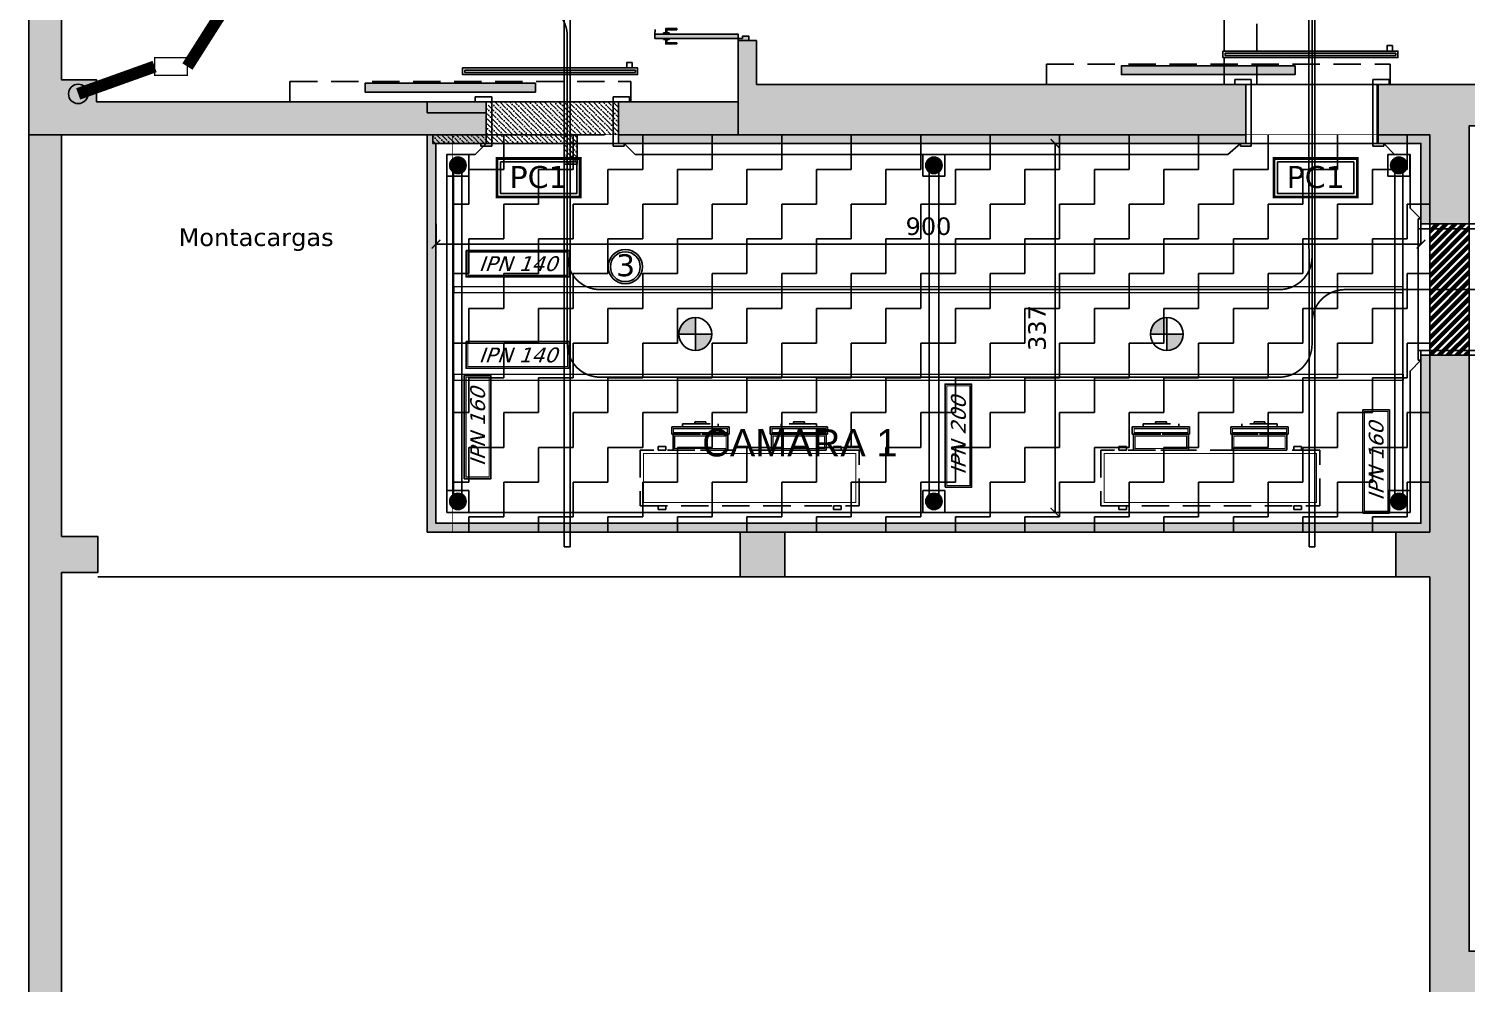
# Model space of a CAD drawing. Header units: millimetres. Extents: x 58411 to 366943, y -302717 to -95300.
# Drawn here: x 294567 to 307702, y -227692 to -218972 of the extents above; entities that cross this region are included whole.
import ezdxf
from ezdxf.enums import TextEntityAlignment as Align

# ---------------------------------------------------------------- set-up
doc = ezdxf.new("R2010")
doc.units = ezdxf.units.MM
doc.header["$LTSCALE"] = 1000
for name, pattern in [('CONTINUA', [200, 100, 100]), ('DASHDOT', [1, 0.5, -0.25, 0, -0.25]), ('HIDDEN', [0.375, 0.25, -0.125])]:
    doc.linetypes.add(name, pattern=pattern)
for name, color, linetype in [('A-ABER', 7, 'Continuous'), ('A-Columna fe', 7, 'Continuous'), ('A-Des- evaporadores', 214, 'Continuous'), ('A-Des-CAMARAS Existentes', 7, 'Continuous'), ('A-Des-Rejillas Existentes', 6, 'Continuous'), ('A-Entramado', 24, 'Continuous'), ('A-Estru-dinteles', 221, 'Continuous'), ('A-Mur-Ex', 7, 'Continuous'), ('A-Mur-Nuevo', 5, 'Continuous'), ('A-Murex', 52, 'Continuous'), ('A-Muros', 3, 'Continuous'), ('A-MURPAN', 30, 'Continuous'), ('a-murzoc', 7, 'Continuous'), ('A-PLAN', 4, 'DASHDOT'), ('A-Proy', 7, 'HIDDEN'), ('A-RIEL', 252, 'Continuous'), ('A-Vigas Proy', 201, 'HIDDEN'), ('D-Des rejillas piso', 120, 'Continuous'), ('H-Cielorrasos', 202, 'Continuous'), ('H-Hach mur exis', 24, 'Continuous'), ('H-Mur new', 204, 'Continuous'), ('I-Electricidad', 2, 'Continuous'), ('I-Electricidad Nave', 2, 'Continuous'), ('Txt- Entramado', 1, 'Continuous'), ('TXT-ABER CAMARAS', 7, 'Continuous'), ('TXT-LOC', 2, 'Continuous'), ('TXT-LOC 100', 191, 'Continuous')]:
    doc.layers.add(name, color=color, linetype=linetype)
doc.styles.add('A-Verdana', font='verdana.ttf')
doc.styles.add('SB-50', font='swissel.ttf', dxfattribs={"height": 100})
doc.linetypes.add('FENCELINE1', pattern='A,6.35,-2.54,[133,ltypeshp.shx,S=2.54,R=0,X=-2.54,Y=0],-2.54,25.4', length=36.83)
doc.dimstyles.new('A-V-100', dxfattribs={"dimtxt": 160, "dimasz": 80, "dimexe": 0, "dimexo": 0, "dimgap": 80, "dimtad": 1, "dimdec": 0, "dimlfac": 0.1, "dimzin": 1, "dimtxsty": 'A-Verdana', "dimblk": 'ARCHTICK', "dimcen": 0, "dimclrd": 256, "dimclre": 24, "dimadec": 0, "dimazin": 0, "dimtfac": 1, "dimtdec": 0, "dimtmove": 0, "dimatfit": 3, "dimldrblk": 'DOTSMALL', "dimfxl": 1.25, "dimarcsym": 0})
pattern_1 = [(315, (-180, 6e-11), (61.7392608, -16.8379802), [79.375, -15.875, 0, -15.875])]

# ---------------------------------------------------------------- blocks, each defined once
blk = doc.blocks.new('puerta1')
at = {"layer": 'A-ABER'}
h = blk.add_hatch(color=53, dxfattribs=at)
h.paths.add_polyline_path([(60, 760), (20, 760), (20, 0), (60, 0)])
h.paths.add_polyline_path([(40, -40), (20, -40), (20, 0), (0, 0), (0, -100), (40, -100)])
for points in [[(1580, 0), (1580, 760), (1540, 760), (1540, 0)], [(1600, 0), (1580, 0), (1580, -40), (1560, -40), (1560, -100), (1600, -100)]]:
    blk.add_hatch(color=53, dxfattribs=at).paths.add_polyline_path(points)
at = {"layer": 'A-ABER', "color": 24}
for points in [[(10, 660), (-30, 660), (-30, 560), (-20, 560), (-20, 650), (10, 650)], [(70, 660), (110, 660), (110, 560), (100, 560), (100, 650), (70, 650)], [(1530, 660), (1490, 660), (1490, 560), (1500, 560), (1500, 650), (1530, 650)], [(1590, 660), (1630, 660), (1630, 560), (1620, 560), (1620, 650), (1590, 650)]]:
    blk.add_lwpolyline(points, dxfattribs=at)
for points in [[(10, 680), (20, 680), (20, 630), (10, 630)], [(60, 680), (70, 680), (70, 630), (60, 630)], [(1530, 680), (1540, 680), (1540, 630), (1530, 630)], [(1580, 680), (1590, 680), (1590, 630), (1580, 630)]]:
    blk.add_lwpolyline(points, close=True, dxfattribs=at)
at = {"layer": 'A-ABER', "color": 1}
for points in [[(20, 0), (20, 760), (60, 760), (60, 0), (20, 0)], [(1580, 0), (1580, 760), (1540, 760), (1540, 0), (1580, 0)], [(0, 0), (20, 0), (20, -40), (40, -40), (40, -100), (0, -100)], [(1600, 0), (1580, 0), (1580, -40), (1560, -40), (1560, -100), (1600, -100)]]:
    blk.add_lwpolyline(points, dxfattribs=at)
at = {"layer": 'A-ABER', "color": 24, "linetype": 'HIDDEN'}
for centre, start, end in [((24, -15), 1.1007, 87.3715), ((1576, -15), 92.6285, 178.8993)]:
    blk.add_arc(centre, 776, start, end, dxfattribs=at)
blk = doc.blocks.new('Evap camaras')
at = {"color": 7, "linetype": 'ByBlock'}
for points in [[(812, 720), (812, 653), (288, 653), (288, 720)], [(712, 750), (712, 720), (388, 720), (388, 750)], [(1188, 720), (1188, 653), (1712, 653), (1712, 720)], [(1288, 750), (1288, 720), (1612, 720), (1612, 750)], [(800, 508), (300, 508), (300, 653), (800, 653)], [(1200, 508), (1700, 508), (1700, 653), (1200, 653)], [(2000, 0), (2000, 508), (0, 508), (0, 0)]]:
    blk.add_lwpolyline(points, close=True, dxfattribs=at)
at = {"color": 200, "linetype": 'ByBlock', "const_width": 10}
for points in [[(796, 705), (796, 668), (304, 668), (304, 705)], [(1204, 705), (1204, 668), (1696, 668), (1696, 705)], [(1970, 30), (1970, 478), (30, 478), (30, 30)]]:
    blk.add_lwpolyline(points, close=True, dxfattribs=at)
at = {"linetype": 'ByBlock'}
for points in [[(600, 750), (500, 750), (500, 768), (600, 768)], [(1400, 750), (1500, 750), (1500, 768), (1400, 768)]]:
    blk.add_lwpolyline(points, close=True, dxfattribs=at)
at = {"color": 24, "linetype": 'ByBlock'}
for points in [[(235, 543), (235, 508), (165, 508), (165, 543)], [(1765, 543), (1765, 508), (1835, 508), (1835, 543)], [(165, 0), (165, -35), (235, -35), (235, 0)], [(1835, 0), (1835, -35), (1765, -35), (1765, 0)]]:
    blk.add_lwpolyline(points, close=True, dxfattribs=at)
at = {"color": 24, "linetype": 'ByBlock', "const_width": 10}
for points in [[(785, 523), (315, 523), (315, 638), (785, 638)], [(1215, 523), (1685, 523), (1685, 638), (1215, 638)]]:
    blk.add_lwpolyline(points, close=True, dxfattribs=at)
blk = doc.blocks.new('Columnas Perfiles 3')
h = blk.add_hatch(color=150)
edge = h.paths.add_edge_path()
edge.add_arc((0, 240), 75, 0, 360)
at = {"color": 24, "linetype": 'CONTINUA'}
for p, q in [((-100, 140), (-100, 340)), ((-100, 340), (100, 340)), ((100, 340), (100, 140)), ((100, 140), (-100, 140))]:
    blk.add_line(p, q, dxfattribs=at)
at = {"color": 1}
blk.add_circle((0, 240), 75, dxfattribs=at)
blk = doc.blocks.new('equipo 400')
at = {"linetype": 'ByBlock'}
h = blk.add_hatch(color=200, dxfattribs=at)
h.paths.add_polyline_path([(592713, 500137), (593213, 500137), (593213, 500637, 0.414214)])
h.paths.add_polyline_path([(593213, 500137), (593213, 499637, 0.414214), (593713, 500137)])
for points in [[(593213, 500637), (593213, 499637)], [(592713, 500137), (593713, 500137)]]:
    blk.add_lwpolyline(points, dxfattribs=at)
blk.add_circle((593213, 500137), 500, dxfattribs=at)
blk = doc.blocks.new('Can 1600')
at = {"color": 7}
blk.add_lwpolyline([(-385, -1300), (-385, 300), (-325, 300), (-325, -1300)], close=True, dxfattribs=at)
at = {"color": 120}
blk.add_lwpolyline([(-345, 280), (-365, 280), (-365, -1280), (-345, -1280)], close=True, dxfattribs=at)
at = {"color": 32}
blk.add_lwpolyline([(-385, 250), (-435, 250), (-435, 200), (-385, 200)], dxfattribs=at)
blk = doc.blocks.new('_ArchTick')
at = {"color": 0, "linetype": 'ByBlock', "const_width": 0.15}
blk.add_lwpolyline([(-0.5, -0.5), (0.5, 0.5)], dxfattribs=at)
blk = doc.blocks.new('*D385')
at = {"layer": 'DEFPOINTS', "color": 0, "ltscale": 500, "transparency": 16777216}
for p in [(307288, -220662), (298288, -220755), (307288, -220940)]:
    blk.add_point(p, dxfattribs=at)
at = {"layer": 'TXT-LOC 100', "color": 24, "lineweight": -2, "ltscale": 500, "transparency": 16777216}
for p, q in [((307288, -220662), (307288, -220940)), ((298288, -220755), (298288, -220940))]:
    blk.add_line(p, q, dxfattribs=at)
at = {"layer": 'TXT-LOC 100', "lineweight": -2, "ltscale": 500, "transparency": 16777216}
blk.add_line((298288, -220940), (307288, -220940), dxfattribs=at)
at = {"layer": 'TXT-LOC 100', "lineweight": -2, "ltscale": 500, "transparency": 16777216, "xscale": 80, "yscale": 80, "zscale": 80, "rotation": 180}
blk.add_blockref('_ArchTick', (298288, -220940), dxfattribs=at)
at = {"layer": 'TXT-LOC 100', "lineweight": -2, "ltscale": 500, "transparency": 16777216, "xscale": 80, "yscale": 80, "zscale": 80}
blk.add_blockref('_ArchTick', (307288, -220940), dxfattribs=at)
at = {"layer": 'TXT-LOC 100', "color": 0, "ltscale": 500, "transparency": 16777216, "insert": (302788, -220777), "char_height": 160, "attachment_point": 5, "style": 'A-Verdana'}
blk.add_mtext('900', dxfattribs=at)
blk = doc.blocks.new('_DotSmall')
at = {"color": 0, "linetype": 'ByBlock', "const_width": 0.5}
blk.add_lwpolyline([(-0.0625, 0, 1), (0.0625, 0, 1)], format="xyb", close=True, dxfattribs=at)
blk = doc.blocks.new('*D386')
at = {"layer": 'DEFPOINTS', "color": 0, "ltscale": 500, "transparency": 16777216}
for p in [(303944, -220020), (303944, -223390), (303944, -223390)]:
    blk.add_point(p, dxfattribs=at)
at = {"layer": 'TXT-LOC 100', "lineweight": -2, "ltscale": 500, "transparency": 16777216}
blk.add_line((303944, -220020), (303944, -223390), dxfattribs=at)
at = {"layer": 'TXT-LOC 100', "lineweight": -2, "ltscale": 500, "transparency": 16777216, "xscale": 80, "yscale": 80, "zscale": 80}
for p, rotation in [((303944, -220020), 90), ((303944, -223390), 270)]:
    blk.add_blockref('_ArchTick', p, dxfattribs=dict(at, rotation=rotation))
at = {"layer": 'TXT-LOC 100', "color": 0, "ltscale": 500, "transparency": 16777216, "insert": (303781, -221705), "char_height": 160, "attachment_point": 5, "rotation": 90, "style": 'A-Verdana'}
blk.add_mtext('337', dxfattribs=at)

msp = doc.modelspace()

# ---------------------------------------------------------------- hatches: boundary and pattern name
for points in [[(307287.663, -221954.712), (307287.663, -223489.712), (298287.663, -223489.712), (298287.663, -220019.712), (298746.531, -220019.712), (298746.531, -219939.712), (298207.663, -219939.712), (298207.663, -223569.712), (307367.663, -223569.712), (307367.663, -221954.712)], [(299956.531, -220019.712), (305687.663, -220019.712), (305687.663, -219939.712), (299956.531, -219939.712)], [(306887.663, -220019.712), (307287.663, -220019.712), (307287.663, -220754.712), (307367.663, -220754.712), (307367.663, -219939.712), (306887.663, -219939.712)]]:
    msp.add_hatch(color=40).paths.add_polyline_path(points)
at = {"layer": 'A-ABER'}
for points in [[(306137.663, -219310.366), (304550.443, -219310.366), (304550.443, -219390.366), (306137.663, -219390.366)], [(299196.531, -219469.712), (297639.311, -219469.712), (297639.311, -219549.712), (299196.531, -219549.712)]]:
    msp.add_hatch(color=40, dxfattribs=at).paths.add_polyline_path(points)
at = {"layer": 'A-Des-Rejillas Existentes', "ltscale": 500}
h = msp.add_hatch(color=256, dxfattribs=at)
edge = h.paths.add_edge_path()
edge.add_arc((295018.317, -219567.09), 88.685, 0, 360)
at = {"layer": 'A-Estru-dinteles', "ltscale": 500}
h = msp.add_hatch(dxfattribs=at)
h.set_pattern_fill('ANSI34', color=256, scale=3, style=0)
h.paths.add_polyline_path([(307367.663, -220754.712), (307727.663, -220754.712), (307727.663, -221954.712), (307367.663, -221954.712)])
at = {"layer": 'A-Murex', "linetype": 'HIDDEN'}
h = msp.add_hatch(dxfattribs=at)
h.set_pattern_fill('ANSI36', color=256, scale=10, angle=270, style=0)
h.set_pattern_definition([(315, (-20, 0), (61.7392608, -16.8379802), [79.375, -15.875, 0, -15.875])])
h.paths.add_polyline_path([(299956.531, -219639.712), (298756.531, -219639.712), (298756.531, -219939.712), (299737.663, -219939.712), (299956.531, -219939.712)])
h = msp.add_hatch(dxfattribs=at)
h.set_pattern_fill('ANSI36', color=256, scale=10, angle=270, style=0)
h.set_pattern_definition(pattern_1)
h.paths.add_polyline_path([(299577.663, -219939.712), (298257.663, -219939.712), (298257.663, -220019.712), (299577.663, -220019.712)])
h = msp.add_hatch(dxfattribs=at)
h.set_pattern_fill('ANSI36', color=256, scale=10, angle=270, style=0)
h.set_pattern_definition(pattern_1)
h.paths.add_polyline_path([(299577.663, -220019.712), (299577.663, -220209.712), (299457.663, -220209.712), (299457.663, -220019.712)])
at = {"layer": 'H-Cielorrasos'}
h = msp.add_hatch(dxfattribs=at)
h.set_pattern_fill('ZIGZAG', color=256, scale=100, style=0)
h.set_pattern_definition([(0, (-139243.9, 154710.7), (317.5, 317.5), [317.5, -317.5]), (90, (-138926.4, 154710.7), (-317.5, 317.5), [317.5, -317.5])])
h.paths.add_polyline_path([(298437.663, -223569.712), (307367.663, -223569.712), (307367.663, -219939.712), (298437.663, -219939.712)])
at = {"layer": 'H-Hach mur exis', "ltscale": 500}
for points in [[(295306.531, -206200.675), (294566.531, -206200.675), (294566.531, -219939.712), (294866.531, -219939.712), (298746.531, -219939.712), (298746.531, -219739.712), (298207.663, -219739.712), (298207.663, -219639.712), (296953.634, -219639.712), (295186.531, -219639.712), (295186.531, -219439.712), (294866.531, -219439.712), (294866.531, -215199.712), (295166.531, -215199.712), (295166.531, -214879.712), (294866.531, -214879.712), (294866.531, -210859.712), (295166.531, -210859.712), (295166.531, -210519.712), (294866.531, -210519.712), (294866.531, -206650.675), (295306.531, -206650.675)], [(305687.663, -219480.366), (303864.766, -219480.366), (301217.663, -219480.366), (301217.663, -219080.366), (301047.663, -219080.366), (301047.663, -219939.712), (305687.663, -219939.712)], [(309837.663, -219480.366), (309727.663, -219480.366), (306897.663, -219480.366), (306897.663, -219939.712), (307367.663, -219939.712), (307367.663, -220754.712), (307727.663, -220754.712), (307727.663, -219859.712), (308658.152, -219859.712), (308658.128, -219774.905), (308712.794, -219774.905), (308712.818, -219859.712), (309538.152, -219859.712), (309538.128, -219774.905), (309592.794, -219774.905), (309592.818, -219859.712), (309837.663, -219859.712)], [(307667.663, -227819.712), (333487.663, -227819.712), (333487.663, -226919.712), (333037.663, -226919.712), (333037.663, -227519.712), (326631.817, -227519.712), (323360.66, -227519.712), (323060.66, -227519.712), (323059.392, -227519.712), (319107.663, -227519.712), (319107.663, -223749.712), (318767.663, -223749.712), (318767.663, -227399.712), (315457.663, -227399.712), (315457.663, -221969.712), (317507.663, -221969.712), (317507.663, -221629.712), (315267.663, -221629.712), (315267.663, -227469.712), (311597.663, -227469.712), (311597.663, -221269.712), (311407.663, -221269.712), (311407.663, -227399.712), (310474.97, -227399.712), (310474.996, -227492.443), (310420.33, -227492.443), (310420.303, -227399.712), (309594.97, -227399.712), (309594.996, -227492.443), (309540.33, -227492.443), (309540.303, -227399.712), (308714.97, -227399.712), (308714.996, -227492.443), (308660.33, -227492.443), (308660.303, -227399.712), (307727.663, -227399.712), (307727.663, -221954.712), (307367.663, -221954.712), (307367.663, -223569.712), (307057.663, -223569.712), (307057.663, -223979.712), (307367.663, -223979.712), (307367.663, -235870.675), (294866.531, -235870.675), (294866.531, -223939.712), (295196.531, -223939.712), (295196.531, -223609.712), (294866.531, -223609.712), (294866.531, -219939.712), (294566.531, -219939.712), (294566.531, -236320.675), (307667.663, -236320.675)], [(301476.531, -223569.712), (301066.531, -223569.712), (301066.531, -223979.712), (301476.531, -223979.712)]]:
    msp.add_hatch(color=256, dxfattribs=at).paths.add_polyline_path(points)
at = {"layer": 'H-Mur new'}
for points in [[(298746.531, -219739.712), (298746.531, -219639.712), (298207.663, -219639.712), (298207.663, -219739.712)], [(300817.663, -219639.712), (299956.531, -219639.712), (299956.531, -219939.712), (300817.663, -219939.712)], [(301047.663, -219639.712), (299956.531, -219639.712), (299956.531, -219939.712), (301047.663, -219939.712)]]:
    msp.add_hatch(color=256, dxfattribs=at).paths.add_polyline_path(points)

# ---------------------------------------------------------------- linework, layer by layer
at = {"layer": 'A-ABER'}
for p, q in [((305587.663, -219435.366), (305737.663, -219435.366)), ((305587.663, -219435.366), (305587.663, -219480.366)), ((305587.663, -219480.366), (305687.663, -219480.366)), ((305687.663, -219480.366), (305687.663, -220019.712)), ((305737.663, -219435.366), (305737.663, -220019.712)), ((306997.663, -219435.366), (306847.663, -219435.366)), ((306847.663, -219435.366), (306847.663, -220019.712)), ((306997.663, -219435.366), (306997.663, -219480.366)), ((298646.531, -219594.712), (298796.531, -219594.712)), ((298646.531, -219594.712), (298646.531, -219639.712)), ((298796.531, -219594.712), (298796.531, -220019.712)), ((300056.531, -219594.712), (299906.531, -219594.712)), ((299906.531, -219594.712), (299906.531, -220019.712)), ((300056.531, -219594.712), (300056.531, -219639.712)), ((298646.531, -219639.712), (298746.531, -219639.712)), ((298746.531, -219639.712), (298746.531, -220019.712))]:
    msp.add_line(p, q, dxfattribs=at)
at = {"layer": 'A-ABER', "color": 1}
for p, q in [((298696.531, -220044.712), (298696.531, -220019.712)), ((298696.531, -220019.712), (298796.531, -220019.712)), ((298796.531, -220044.712), (298696.531, -220044.712)), ((298796.531, -220019.712), (298796.531, -220044.712)), ((300006.531, -220019.712), (299906.531, -220019.712)), ((299906.531, -220019.712), (299906.531, -220044.712)), ((299906.531, -220044.712), (300006.531, -220044.712)), ((300006.531, -220044.712), (300006.531, -220019.712)), ((305637.663, -220044.712), (305637.663, -220019.712)), ((305637.663, -220019.712), (305737.663, -220019.712)), ((305737.663, -220044.712), (305637.663, -220044.712)), ((305737.663, -220019.712), (305737.663, -220044.712)), ((306947.663, -220019.712), (306847.663, -220019.712)), ((306847.663, -220019.712), (306847.663, -220044.712)), ((306847.663, -220044.712), (306947.663, -220044.712)), ((306947.663, -220044.712), (306947.663, -220019.712)), ((307262.663, -220709.712), (307287.663, -220709.712)), ((307262.663, -220799.712), (307262.663, -220709.712)), ((307287.663, -220799.712), (307262.663, -220799.712)), ((307852.663, -220799.712), (307275.163, -220799.712)), ((307287.663, -220709.712), (307287.663, -220799.712)), ((307287.663, -220754.712), (307287.663, -220799.712)), ((307807.663, -220754.712), (307287.663, -220754.712)), ((307807.663, -220754.712), (307367.663, -220754.712)), ((307262.663, -221909.712), (307262.663, -221999.712)), ((307287.663, -221909.712), (307262.663, -221909.712)), ((307287.663, -221999.712), (307287.663, -221909.712)), ((307287.663, -221954.712), (307287.663, -221909.712)), ((307852.663, -221909.712), (307287.663, -221909.712)), ((307807.663, -221954.712), (307287.663, -221954.712)), ((307807.663, -221954.712), (307367.663, -221954.712)), ((307807.663, -221954.712), (307367.663, -221954.712)), ((307262.663, -221999.712), (307287.663, -221999.712))]:
    msp.add_line(p, q, dxfattribs=at)
at = {"layer": 'A-ABER', "color": 24, "linetype": 'HIDDEN'}
for points in [[(303864.766, -219295.366), (307007.663, -219295.366), (307007.663, -219480.366), (303864.766, -219480.366)], [(296953.634, -219454.712), (300066.531, -219454.712), (300066.531, -219639.712), (296953.634, -219639.712)]]:
    msp.add_lwpolyline(points, close=True, dxfattribs=at)
at = {"layer": 'A-ABER', "color": 1}
for points in [[(306137.663, -219310.366), (304550.443, -219310.366), (304550.443, -219390.366), (306137.663, -219390.366)], [(299196.531, -219469.712), (297639.311, -219469.712), (297639.311, -219549.712), (299196.531, -219549.712)]]:
    msp.add_lwpolyline(points, close=True, dxfattribs=at)
at = {"layer": 'A-ABER'}
for points in [[(305687.663, -220019.712), (305687.663, -219480.366)], [(305687.663, -219939.712), (305687.663, -219480.366)], [(298746.531, -220019.712), (298746.531, -219639.712)], [(298746.531, -219939.712), (298746.531, -219639.712)], [(298746.531, -220019.712), (298746.531, -219939.712)], [(305687.663, -220019.712), (305687.663, -219939.712)]]:
    msp.add_lwpolyline(points, dxfattribs=at)
at = {"layer": 'A-ABER', "color": 7}
msp.add_lwpolyline([(307262.663, -221909.712), (307262.663, -220799.712)], dxfattribs=at)
at = {"layer": 'A-Des-CAMARAS Existentes', "ltscale": 500, "const_width": 12}
msp.add_lwpolyline([(295716.531, -219235.197), (296016.531, -219235.197), (296016.531, -219398.493), (295716.531, -219398.493)], close=True, dxfattribs=at)
at = {"layer": 'A-Des-Rejillas Existentes', "ltscale": 500, "const_width": 110}
for points in [[(296016.531, -219316.845), (296873.588, -217969.621)], [(295018.317, -219567.09), (295716.531, -219316.845)]]:
    msp.add_lwpolyline(points, dxfattribs=at)
at = {"layer": 'A-Des-Rejillas Existentes', "ltscale": 500}
msp.add_circle((295018.317, -219567.09), 88.685, dxfattribs=at)
msp.add_circle((295018.317, -219567.09), 88.685, dxfattribs=at)
at = {"layer": 'A-Entramado', "color": 24, "ltscale": 0.7}
for points in [[(299459.785, -223703.791), (299458.128, -217895.007), (299512.794, -217895.007), (299514.452, -223703.791)], [(306264.785, -223703.791), (306263.182, -218254.058), (306317.849, -218254.058), (306319.452, -223703.791)], [(307123.538, -221382.045), (298449.539, -221383.862), (298449.539, -221329.196), (307123.538, -221327.379)], [(307123.987, -222181.387), (298449.539, -222183.862), (298449.539, -222129.196), (307123.987, -222126.721)]]:
    msp.add_lwpolyline(points, close=True, dxfattribs=at)
at = {"layer": 'A-Estru-dinteles', "ltscale": 500}
msp.add_lwpolyline([(307367.663, -220754.712), (307727.663, -220754.712), (307727.663, -221954.712), (307367.663, -221954.712)], close=True, dxfattribs=at)
at = {"layer": 'A-Mur-Ex', "ltscale": 500}
for points in [[(306897.663, -219480.366), (305687.663, -219480.366), (305687.663, -220019.712), (306897.663, -220019.712)], [(299956.531, -219639.712), (298746.531, -219639.712), (298746.531, -220019.712), (299956.531, -220019.712)]]:
    msp.add_lwpolyline(points, close=True, dxfattribs=at)
at = {"layer": 'A-Mur-Nuevo', "ltscale": 500}
msp.add_lwpolyline([(298746.531, -219639.712), (298207.663, -219639.712), (298207.663, -219739.712), (298746.531, -219739.712)], dxfattribs=at)
msp.add_lwpolyline([(299956.531, -219639.712), (301047.663, -219639.712), (301047.663, -219939.712), (299956.531, -219939.712)], close=True, dxfattribs=at)
at = {"layer": 'A-Murex', "linetype": 'HIDDEN'}
for points in [[(298746.531, -219939.712), (298746.531, -219939.712), (299577.663, -219939.712), (299577.663, -219939.712), (299956.531, -219939.712), (299956.531, -219639.712), (298746.531, -219639.712), (298746.531, -219939.712)], [(299577.663, -220019.712), (299577.663, -220209.712), (299457.663, -220209.712), (299457.663, -220019.712), (299577.663, -220019.712)]]:
    msp.add_lwpolyline(points, dxfattribs=at)
msp.add_lwpolyline([(299577.663, -219939.712), (298257.663, -219939.712), (298257.663, -220019.712), (299577.663, -220019.712)], close=True, dxfattribs=at)
at = {"layer": 'A-Muros'}
for p, q in [((294566.531, -236320.675), (294566.531, -206200.675)), ((301047.663, -219080.366), (301047.663, -219939.712)), ((301217.663, -219080.366), (301217.663, -219480.366))]:
    msp.add_line(p, q, dxfattribs=at)
for points in [[(294866.531, -235870.675), (294866.531, -223939.712), (295196.531, -223939.712), (295196.531, -223609.712), (294866.531, -223609.712), (294866.531, -219939.712), (298746.531, -219939.712), (298746.531, -219639.712), (295186.531, -219639.712), (295186.531, -219439.712), (294866.531, -219439.712), (294866.531, -215199.712)], [(301217.663, -219080.366), (301047.663, -219080.366)], [(301047.663, -219939.712), (305687.663, -219939.712), (305687.663, -219480.366), (301217.663, -219480.366)], [(309837.663, -219480.366), (306887.663, -219480.366), (306887.663, -219939.712), (307367.663, -219939.712), (307367.663, -220754.712), (307727.663, -220754.712), (307727.663, -219859.712), (309837.663, -219859.712)], [(298746.531, -219739.712), (298207.663, -219739.712), (298207.663, -219639.712)], [(323060.66, -227519.712), (319107.663, -227519.712), (319107.663, -223749.712), (318767.663, -223749.712), (318767.663, -227399.712), (315457.663, -227399.712), (315457.663, -221969.712), (317507.663, -221969.712), (317507.663, -221629.712), (315267.663, -221629.712), (315267.663, -227469.712), (311597.663, -227469.712), (311597.663, -221269.712), (311407.663, -221269.712), (311407.663, -227399.712), (307727.663, -227399.712), (307727.663, -221954.712), (307367.663, -221954.712), (307367.663, -223569.712), (307057.663, -223569.712), (307057.663, -223979.712), (307367.663, -223979.712), (307367.663, -235870.675)], [(301066.531, -223569.712), (301066.531, -223979.712), (301476.531, -223979.712), (301476.531, -223569.712), (301066.531, -223569.712)]]:
    msp.add_lwpolyline(points, dxfattribs=at)
at = {"layer": 'A-MURPAN'}
for points in [[(307287.663, -221954.712), (307287.663, -223489.712), (298287.663, -223489.712), (298287.663, -220019.712), (298746.531, -220019.712), (298746.531, -219939.712), (298207.663, -219939.712), (298207.663, -223569.712), (307367.663, -223569.712), (307367.663, -221954.712), (307287.663, -221954.712)], [(299956.531, -220019.712), (305687.663, -220019.712), (305687.663, -219939.712), (299956.531, -219939.712), (299956.531, -220019.712)], [(305687.663, -219939.712), (299956.531, -219939.712), (299956.531, -220019.712)], [(306887.663, -220019.712), (307287.663, -220019.712), (307287.663, -220754.712), (307367.663, -220754.712), (307367.663, -219939.712), (306887.663, -219939.712), (306887.663, -220019.712)]]:
    msp.add_lwpolyline(points, dxfattribs=at)
at = {"layer": 'a-murzoc'}
for points in [[(307287.663, -221999.712), (307187.663, -222099.712), (307187.663, -223389.712), (298387.663, -223389.712), (298387.663, -220119.712), (298646.531, -220119.712), (298746.531, -220019.712)], [(300006.531, -220019.712), (300106.531, -220119.712), (305524.204, -220119.712), (305637.663, -220019.712)], [(306947.663, -220019.712), (307045.837, -220119.712), (307187.663, -220119.712), (307187.663, -220609.712), (307287.663, -220709.712)]]:
    msp.add_lwpolyline(points, dxfattribs=at)
at = {"layer": 'A-PLAN', "color": 13, "true_color": 0xc83767, "const_width": 15}
for points in [[(306292.663, -218637.919), (306292.663, -221054.712)], [(306292.663, -221754.712), (306292.663, -221054.712)], [(299787.663, -221354.712), (305992.663, -221354.712)]]:
    msp.add_lwpolyline(points, dxfattribs=at)
for points in [[(299043.567, -218739.712), (299187.663, -218739.712, -0.414213562), (299487.663, -219039.712), (299487.663, -219335.904)], [(300221.978, -221354.712), (299787.663, -221354.712, -0.414213562), (299487.663, -221054.712), (299487.663, -219335.904)], [(306292.663, -220076.484), (306292.663, -221054.712, -0.414213562), (305992.663, -221354.712), (304992.665, -221354.712)], [(306292.663, -221654.712), (306292.663, -221854.712, -0.414213562), (305992.663, -222154.712), (299787.663, -222154.712, -0.414213562), (299487.663, -221854.712), (299487.663, -221002.471)], [(306292.663, -221854.712), (306292.663, -221654.712, -0.414213562), (306592.663, -221354.712), (306913.627, -221354.712)]]:
    msp.add_lwpolyline(points, format="xyb", dxfattribs=at)
at = {"layer": 'A-PLAN', "color": 4, "true_color": 0x00fafa, "const_width": 15}
msp.add_lwpolyline([(306592.663, -221354.712), (308387.663, -221354.712, -0.414213562), (308687.663, -221654.712), (308687.663, -225819.712, 0.414213562), (308987.663, -226119.712), (309267.663, -226119.712, 0.414213562), (309567.663, -225819.712), (309567.663, -221654.712, -0.414213562), (309867.663, -221354.712), (310147.663, -221354.712, -0.414213562), (310447.663, -221654.712), (310447.663, -225819.712, -0.414213562), (310147.663, -226119.712), (309127.663, -226119.712)], format="xyb", dxfattribs=at)
at = {"layer": 'A-Proy', "ltscale": 500}
msp.add_lwpolyline([(307057.663, -223979.712), (295196.531, -223979.712)], dxfattribs=at)
at = {"layer": 'A-RIEL', "ltscale": 1.5}
for points in [[(298522.878, -220219.712), (298522.878, -223302.452), (298448.878, -223302.452), (298448.878, -220219.712)], [(302882.663, -220219.712), (302882.663, -223289.712), (302792.663, -223289.712), (302792.663, -220219.712)], [(307122.878, -220219.712), (307122.878, -223302.452), (307048.878, -223302.452), (307048.878, -220219.712)]]:
    msp.add_lwpolyline(points, close=True, dxfattribs=at)
at = {"layer": 'A-Vigas Proy'}
for points in [[(305488.626, -212550.366), (305488.626, -219480.366)], [(305788.626, -212550.366), (305788.626, -219480.366)]]:
    msp.add_lwpolyline(points, dxfattribs=at)
msp.add_lwpolyline([(305488.626, -212550.366), (305788.626, -212550.366), (305788.626, -219480.366), (305488.626, -219480.366)], close=True, dxfattribs=at)
at = {"layer": 'H-Cielorrasos', "const_width": 6.25}
msp.add_lwpolyline([(298437.663, -223569.712), (307367.663, -223569.712), (307367.663, -219939.712), (298437.663, -219939.712)], close=True, dxfattribs=at)
at = {"layer": 'H-Hach mur exis', "ltscale": 500}
msp.add_lwpolyline([(294866.531, -219939.712), (294566.531, -219939.712)], dxfattribs=at)
at = {"layer": 'Txt- Entramado', "color": 222}
for points in [[(298563.339, -220996.18), (299505.126, -220996.18), (299505.126, -221238.855), (298563.339, -221238.855)], [(298563.339, -221830.339), (299505.126, -221830.339), (299505.126, -222073.014), (298563.339, -222073.014)], [(298546.615, -223082.078), (298546.615, -222140.29), (298789.29, -222140.29), (298789.29, -223082.078)], [(302939.661, -223160.146), (302939.661, -222218.358), (303182.336, -222218.358), (303182.336, -223160.146)], [(306756.791, -223396.007), (306756.791, -222454.219), (306999.466, -222454.219), (306999.466, -223396.007)]]:
    msp.add_lwpolyline(points, close=True, dxfattribs=at)
at = {"layer": 'Txt- Entramado', "color": 52, "const_width": 10.5}
for points in [[(298578.339, -221011.18), (299490.126, -221011.18), (299490.126, -221223.855), (298578.339, -221223.855)], [(298578.339, -221845.339), (299490.126, -221845.339), (299490.126, -222058.014), (298578.339, -222058.014)], [(298561.615, -223067.078), (298561.615, -222155.29), (298774.29, -222155.29), (298774.29, -223067.078)], [(302954.661, -223145.146), (302954.661, -222233.358), (303167.336, -222233.358), (303167.336, -223145.146)], [(306771.791, -223381.007), (306771.791, -222469.219), (306984.466, -222469.219), (306984.466, -223381.007)]]:
    msp.add_lwpolyline(points, close=True, dxfattribs=at)
at = {"layer": 'TXT-ABER CAMARAS', "color": 52, "const_width": 25}
for points in [[(298845.983, -220156.861), (299605.138, -220156.861), (299605.138, -220509.361), (298845.983, -220509.361)], [(305946.034, -220156.861), (306705.19, -220156.861), (306705.19, -220509.361), (305946.034, -220509.361)]]:
    msp.add_lwpolyline(points, close=True, dxfattribs=at)
at = {"layer": 'TXT-ABER CAMARAS', "color": 191}
for points in [[(298877.233, -220188.111), (299573.888, -220188.111), (299573.888, -220478.111), (298877.233, -220478.111)], [(305977.284, -220188.111), (306673.94, -220188.111), (306673.94, -220478.111), (305977.284, -220478.111)]]:
    msp.add_lwpolyline(points, close=True, dxfattribs=at)
at = {"layer": 'TXT-LOC 100'}
for radius in [155.939, 136.341]:
    msp.add_circle((300017.693, -221145.668), radius, dxfattribs=at)

# ---------------------------------------------------------------- block references
at = {"layer": 'A-ABER', "rotation": 90}
msp.add_blockref('puerta1', (301047.663, -219080.366), dxfattribs=at)
at = {"layer": 'A-Columna fe', "rotation": 90}
for p in [(298727.663, -220219.712), (303077.663, -220219.712), (307325.878, -220219.712), (298727.663, -223289.712), (303077.663, -223289.712), (307327.663, -223289.712)]:
    msp.add_blockref('Columnas Perfiles 3', p, dxfattribs=at)
at = {"layer": 'A-Des- evaporadores', "linetype": 'HIDDEN'}
for p in [(300153.554, -223329.973), (304362.19, -223329.973)]:
    msp.add_blockref('Evap camaras', p, dxfattribs=at)
at = {"layer": 'D-Des rejillas piso', "rotation": 270}
for p in [(306777.677, -219560.281), (299830.131, -219715.168)]:
    msp.add_blockref('Can 1600', p, dxfattribs=at)
at = {"layer": 'I-Electricidad Nave', "linetype": 'FENCELINE1', "xscale": 0.3000000000029104, "yscale": 0.3000000000029104, "zscale": 0.3}
for p in [(122693.933, -371802.224), (127001.933, -371802.224)]:
    msp.add_blockref('equipo 400', p, dxfattribs=at)

# ---------------------------------------------------------------- texts
at = {"layer": 'I-Electricidad', "insert": (295935.634, -220796.446), "char_height": 160, "attachment_point": 1, "style": 'A-Verdana'}
msp.add_mtext('Montacargas', dxfattribs=at)
at = {"layer": 'Txt- Entramado', "color": 24, "style": 'A-Verdana', "oblique": 20}
for p in [(299034.232, -221117.517), (299034.232, -221951.677)]:
    msp.add_text('IPN 140', height=135, dxfattribs=at).set_placement(p, align=Align.MIDDLE_CENTER)
for s, p in [('IPN 160', (298667.953, -222611.184)), ('IPN 200', (303060.999, -222689.252)), ('IPN 160', (306878.128, -222925.113))]:
    msp.add_text(s, height=135, rotation=90, dxfattribs=at).set_placement(p, align=Align.MIDDLE_CENTER)
at = {"layer": 'TXT-ABER CAMARAS', "style": 'A-Verdana'}
for p in [(299225.561, -220426.07), (306325.612, -220426.07)]:
    msp.add_text('PC1', height=200, dxfattribs=at).set_placement(p, align=Align.CENTER)
at = {"layer": 'TXT-LOC', "style": 'SB-50'}
msp.add_text('CAMARA 1', height=250, dxfattribs=at).set_placement((300720.623, -222879.255))
at = {"layer": 'TXT-LOC 100', "style": 'A-Verdana'}
msp.add_text('3', height=200, dxfattribs=at).set_placement((299932.432, -221232.156))

# ---------------------------------------------------------------- dimensions: what is measured, and where the dimension line sits
at = {"layer": 'TXT-LOC 100', "ltscale": 500}
dim = msp.add_linear_dim(base=(303944.493, -223389.712), p1=(303944.493, -220019.712), p2=(303944.493, -223389.712), angle=90, dimstyle='A-V-100', override={"dimfxl": 0}, dxfattribs=at)
dim.commit()
dim.dimension.update_dxf_attribs({"geometry": '*D386', "text_midpoint": (303781.162, -221704.712)})
dim = msp.add_linear_dim(base=(307287.663, -220940.257), p1=(298287.663, -220754.596), p2=(307287.663, -220662.062), dimstyle='A-V-100', override={"dimfxl": 0}, dxfattribs=at)
dim.commit()
dim.dimension.update_dxf_attribs({"geometry": '*D385', "text_midpoint": (302787.663, -220776.98)})

doc.saveas('drawing.dxf')
